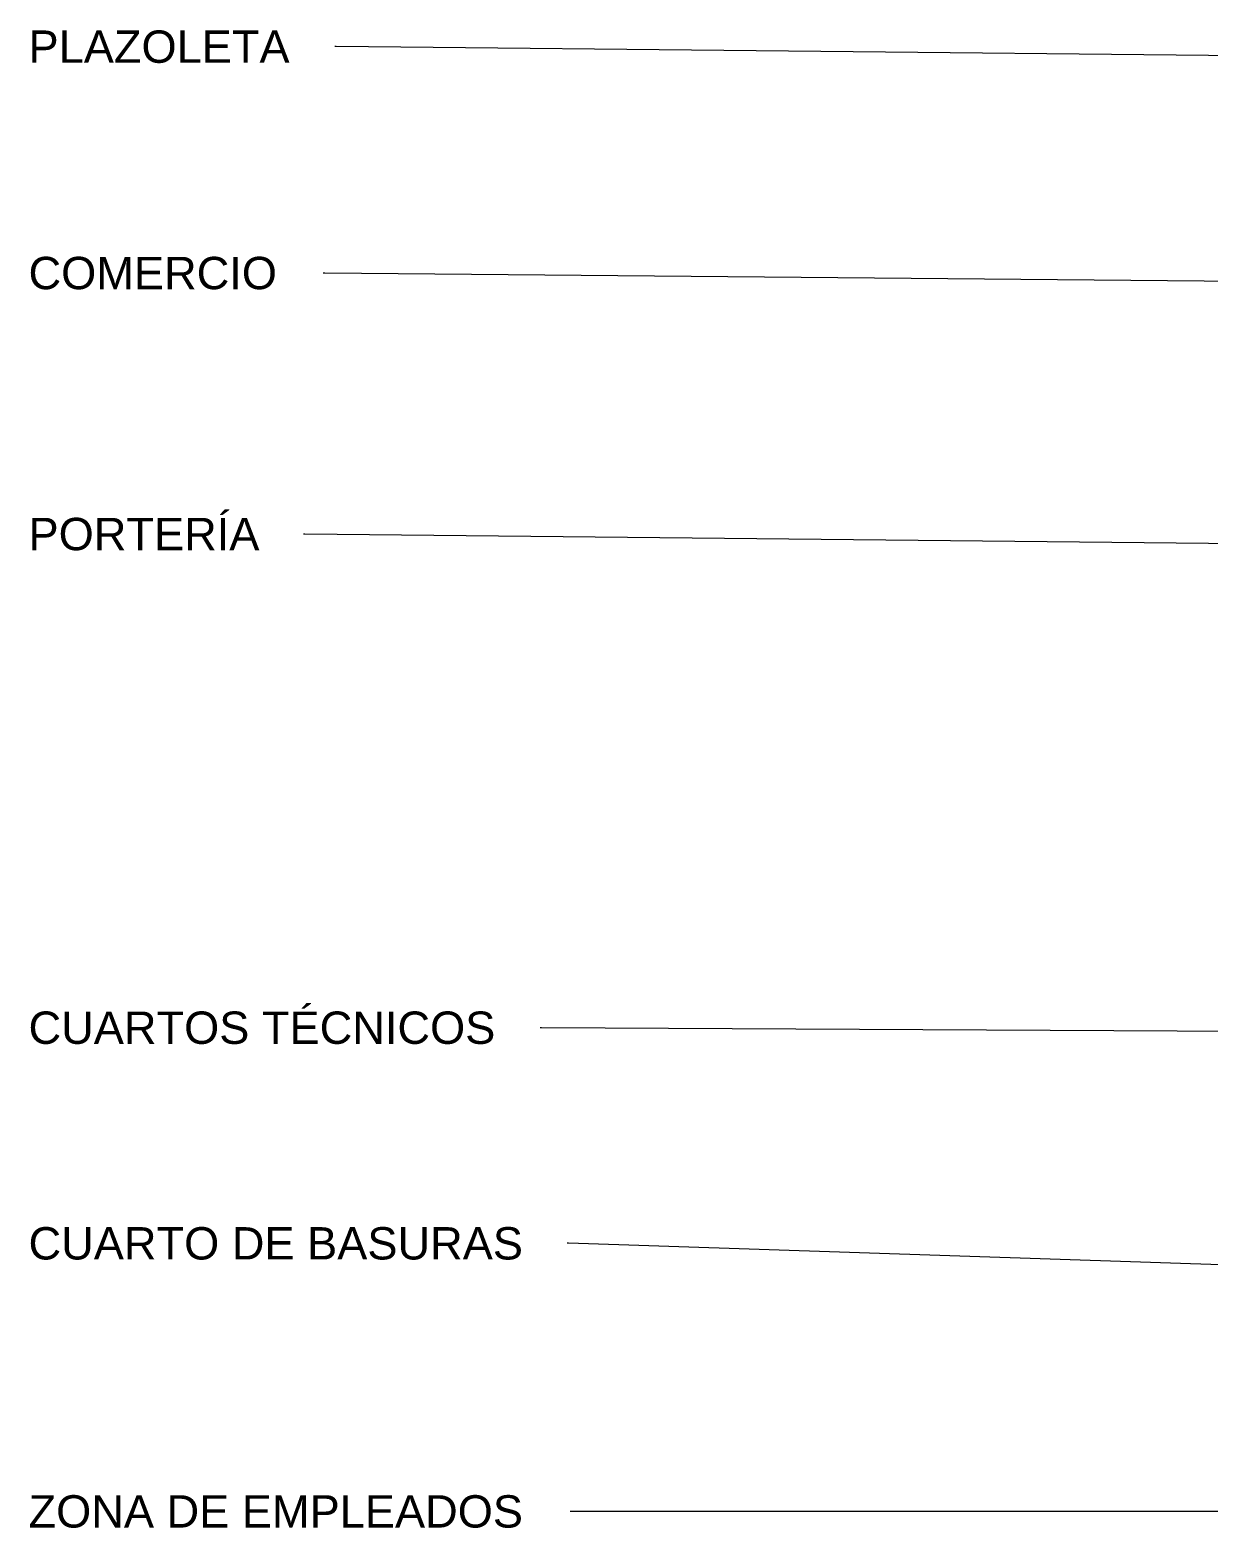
# Model space of a CAD drawing. Header units: metres. Extents: x 3856 to 4207, y -1118 to -691.
# Drawn here: x 3855.7 to 3910.4, y -1034.8 to -965.4 of the extents above; entities that cross this region are included whole.
import ezdxf

# ---------------------------------------------------------------- set-up
doc = ezdxf.new("R2010")
doc.units = ezdxf.units.M
doc.layers.add('Text Notes', color=7, linetype='Continuous', lineweight=9)
doc.styles.add('Arial_1', font='arial.ttf', dxfattribs={"height": 1.5})

msp = doc.modelspace()

# ---------------------------------------------------------------- linework, layer by layer
at = {"layer": 'Text Notes'}
for p, q in [((3869.95, -966.141), (3869.881, -966.141)), ((4039.823, -967.893), (3869.95, -966.141)), ((3869.42, -976.641), (3869.352, -976.641)), ((4059.636, -978.393), (3869.42, -976.641)), ((3868.49, -988.745), (3868.426, -988.745)), ((4038.307, -990.498), (3868.49, -988.745)), ((3879.47, -1011.641), (3879.406, -1011.641)), ((4004.665, -1012.342), (3879.47, -1011.641)), ((3880.73, -1021.641), (3880.663, -1021.641)), ((3934.097, -1023.393), (3880.73, -1021.641)), ((3880.86, -1034.074), (3880.795, -1034.074)), ((3939.759, -1034.074), (3880.86, -1034.074))]:
    msp.add_line(p, q, dxfattribs=at)

# ---------------------------------------------------------------- texts
at = {"layer": 'Text Notes', "char_height": 1.5, "attachment_point": 1, "style": 'Arial_1'}
for s, insert, width in [('PLAZOLETA', (3855.678, -965.391), 14.75105), ('COMERCIO', (3855.678, -975.891), 14.1097), ('PORTERÍA', (3855.678, -987.995), 12.98734), ('CUARTOS TÉCNICOS', (3855.678, -1010.891), 26.29535), ('CUARTO DE BASURAS', (3855.678, -1020.891), 27.81856), ('ZONA DE EMPLEADOS', (3855.678, -1033.324), 27.97889)]:
    msp.add_mtext(s, dxfattribs=dict(at, insert=insert, width=width))

doc.saveas('drawing.dxf')
